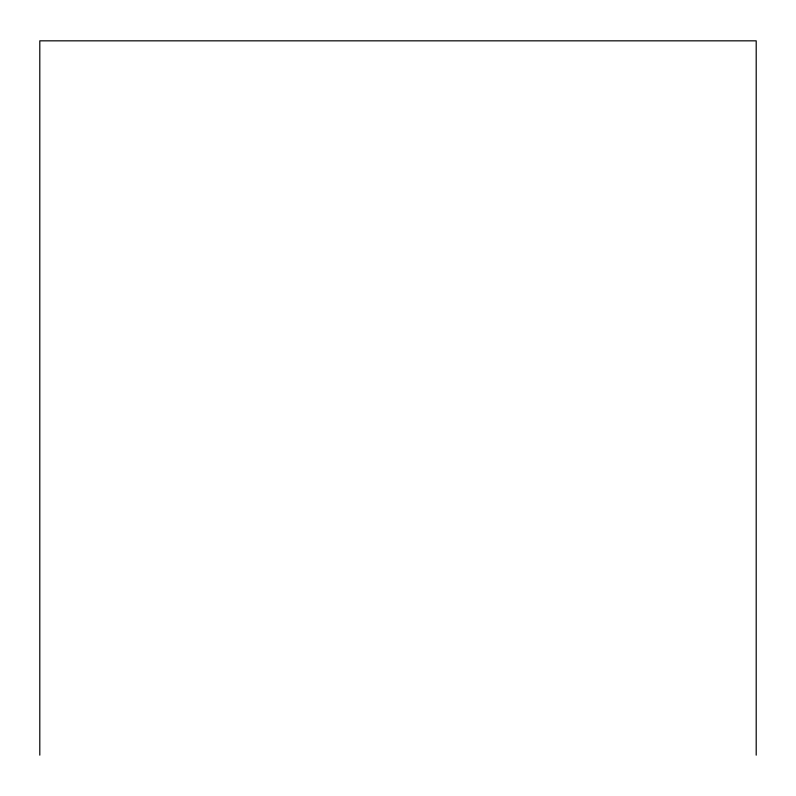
<?xml version="1.0" encoding="UTF-8"?>
<svg xmlns="http://www.w3.org/2000/svg" width="796" height="796" viewBox="0 0 796 796"><rect width="100%" height="100%" fill="white"/><g stroke="black" fill="none" stroke-linecap="round" stroke-linejoin="round"><path stroke-width="1.19" d="M756.2 755.165L756.2 40.835L39.8 40.835L39.8 755.165"/></g></svg>
